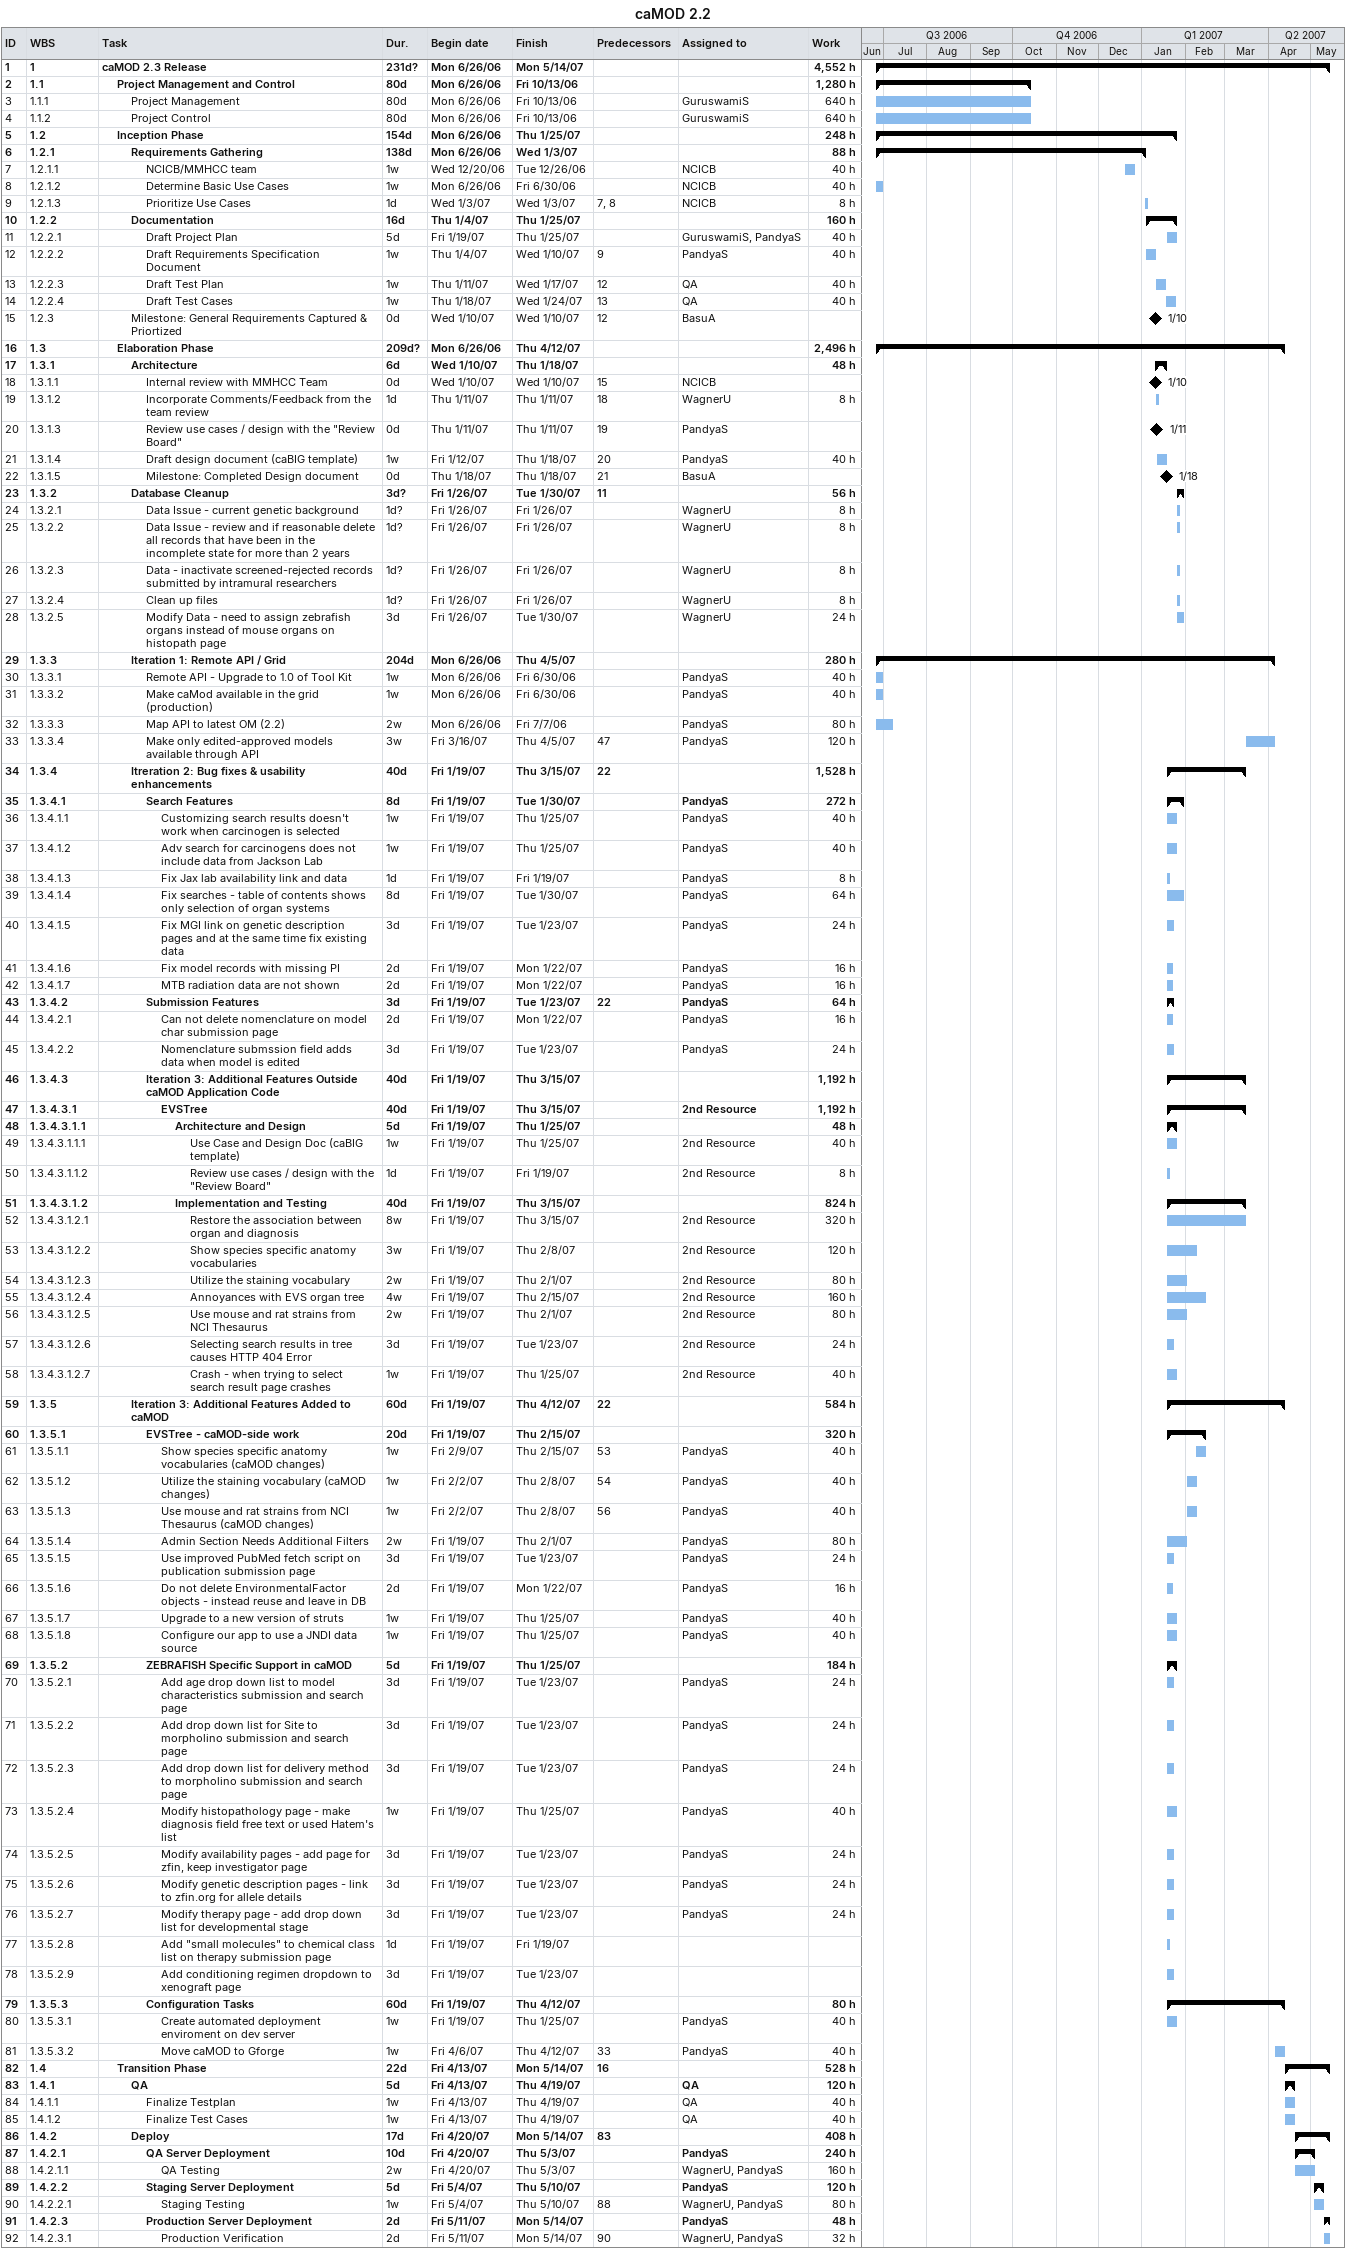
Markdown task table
caMOD 2.2

| ID | WBS | Task | Duration | Start | Finish | Predecessors | Resources | Work (h) |
|---|---|---|---|---|---|---|---|---|
| 1 | 1 | **caMOD 2.3 Release** | 231d? | 2006-06-26 | 2007-05-14 |  |  | 4552 |
| 2 | 1.1 | **Project Management and Control** | 80d | 2006-06-26 | 2006-10-13 |  |  | 1280 |
| 3 | 1.1.1 | Project Management | 80d | 2006-06-26 | 2006-10-13 |  | GuruswamiS | 640 |
| 4 | 1.1.2 | Project Control | 80d | 2006-06-26 | 2006-10-13 |  | GuruswamiS | 640 |
| 5 | 1.2 | **Inception Phase** | 154d | 2006-06-26 | 2007-01-25 |  |  | 248 |
| 6 | 1.2.1 | **Requirements Gathering** | 138d | 2006-06-26 | 2007-01-03 |  |  | 88 |
| 7 | 1.2.1.1 | NCICB/MMHCC team | 1w | 2006-12-20 | 2006-12-26 |  | NCICB | 40 |
| 8 | 1.2.1.2 | Determine Basic Use Cases | 1w | 2006-06-26 | 2006-06-30 |  | NCICB | 40 |
| 9 | 1.2.1.3 | Prioritize Use Cases | 1d | 2007-01-03 | 2007-01-03 | 7, 8 | NCICB | 8 |
| 10 | 1.2.2 | **Documentation** | 16d | 2007-01-04 | 2007-01-25 |  |  | 160 |
| 11 | 1.2.2.1 | Draft Project Plan | 5d | 2007-01-19 | 2007-01-25 |  | GuruswamiS, PandyaS | 40 |
| 12 | 1.2.2.2 | Draft Requirements Specification Document | 1w | 2007-01-04 | 2007-01-10 | 9 | PandyaS | 40 |
| 13 | 1.2.2.3 | Draft Test Plan | 1w | 2007-01-11 | 2007-01-17 | 12 | QA | 40 |
| 14 | 1.2.2.4 | Draft Test Cases | 1w | 2007-01-18 | 2007-01-24 | 13 | QA | 40 |
| 15 | 1.2.3 | Milestone: General Requirements Captured & Priortized | 0d | 2007-01-10 | 2007-01-10 | 12 | BasuA |  |
| 16 | 1.3 | **Elaboration Phase** | 209d? | 2006-06-26 | 2007-04-12 |  |  | 2496 |
| 17 | 1.3.1 | **Architecture** | 6d | 2007-01-10 | 2007-01-18 |  |  | 48 |
| 18 | 1.3.1.1 | Internal review with MMHCC Team | 0d | 2007-01-10 | 2007-01-10 | 15 | NCICB |  |
| 19 | 1.3.1.2 | Incorporate Comments/Feedback from the team review | 1d | 2007-01-11 | 2007-01-11 | 18 | WagnerU | 8 |
| 20 | 1.3.1.3 | Review use cases / design with the "Review Board" | 0d | 2007-01-11 | 2007-01-11 | 19 | PandyaS |  |
| 21 | 1.3.1.4 | Draft design document (caBIG template) | 1w | 2007-01-12 | 2007-01-18 | 20 | PandyaS | 40 |
| 22 | 1.3.1.5 | Milestone: Completed Design document | 0d | 2007-01-18 | 2007-01-18 | 21 | BasuA |  |
| 23 | 1.3.2 | **Database Cleanup** | 3d? | 2007-01-26 | 2007-01-30 | 11 |  | 56 |
| 24 | 1.3.2.1 | Data Issue - current genetic background | 1d? | 2007-01-26 | 2007-01-26 |  | WagnerU | 8 |
| 25 | 1.3.2.2 | Data Issue - review and if reasonable delete all records that have been in the incomplete state for more than 2 years | 1d? | 2007-01-26 | 2007-01-26 |  | WagnerU | 8 |
| 26 | 1.3.2.3 | Data - inactivate screened-rejected records submitted by intramural researchers | 1d? | 2007-01-26 | 2007-01-26 |  | WagnerU | 8 |
| 27 | 1.3.2.4 | Clean up files | 1d? | 2007-01-26 | 2007-01-26 |  | WagnerU | 8 |
| 28 | 1.3.2.5 | Modify Data - need to assign zebrafish organs instead of mouse organs on histopath page | 3d | 2007-01-26 | 2007-01-30 |  | WagnerU | 24 |
| 29 | 1.3.3 | **Iteration 1: Remote API / Grid** | 204d | 2006-06-26 | 2007-04-05 |  |  | 280 |
| 30 | 1.3.3.1 | Remote API - Upgrade to 1.0 of Tool Kit | 1w | 2006-06-26 | 2006-06-30 |  | PandyaS | 40 |
| 31 | 1.3.3.2 | Make caMod available in the grid (production) | 1w | 2006-06-26 | 2006-06-30 |  | PandyaS | 40 |
| 32 | 1.3.3.3 | Map API to latest OM (2.2) | 2w | 2006-06-26 | 2006-07-07 |  | PandyaS | 80 |
| 33 | 1.3.3.4 | Make only edited-approved models available through API | 3w | 2007-03-16 | 2007-04-05 | 47 | PandyaS | 120 |
| 34 | 1.3.4 | **Itreration 2: Bug fixes & usability enhancements** | 40d | 2007-01-19 | 2007-03-15 | 22 |  | 1528 |
| 35 | 1.3.4.1 | **Search Features** | 8d | 2007-01-19 | 2007-01-30 |  | PandyaS | 272 |
| 36 | 1.3.4.1.1 | Customizing search results doesn't work when carcinogen is selected | 1w | 2007-01-19 | 2007-01-25 |  | PandyaS | 40 |
| 37 | 1.3.4.1.2 | Adv search for carcinogens does not include data from Jackson Lab | 1w | 2007-01-19 | 2007-01-25 |  | PandyaS | 40 |
| 38 | 1.3.4.1.3 | Fix Jax lab availability link and data | 1d | 2007-01-19 | 2007-01-19 |  | PandyaS | 8 |
| 39 | 1.3.4.1.4 | Fix searches - table of contents shows only selection of organ systems | 8d | 2007-01-19 | 2007-01-30 |  | PandyaS | 64 |
| 40 | 1.3.4.1.5 | Fix MGI link on genetic description pages and at the same time fix existing data | 3d | 2007-01-19 | 2007-01-23 |  | PandyaS | 24 |
| 41 | 1.3.4.1.6 | Fix model records with missing PI | 2d | 2007-01-19 | 2007-01-22 |  | PandyaS | 16 |
| 42 | 1.3.4.1.7 | MTB radiation data are not shown | 2d | 2007-01-19 | 2007-01-22 |  | PandyaS | 16 |
| 43 | 1.3.4.2 | **Submission Features** | 3d | 2007-01-19 | 2007-01-23 | 22 | PandyaS | 64 |
| 44 | 1.3.4.2.1 | Can not delete nomenclature on model char submission page | 2d | 2007-01-19 | 2007-01-22 |  | PandyaS | 16 |
| 45 | 1.3.4.2.2 | Nomenclature submssion field adds data when model is edited | 3d | 2007-01-19 | 2007-01-23 |  | PandyaS | 24 |
| 46 | 1.3.4.3 | **Iteration 3: Additional Features Outside caMOD Application Code** | 40d | 2007-01-19 | 2007-03-15 |  |  | 1192 |
| 47 | 1.3.4.3.1 | **EVSTree** | 40d | 2007-01-19 | 2007-03-15 |  | 2nd Resource | 1192 |
| 48 | 1.3.4.3.1.1 | **Architecture and Design** | 5d | 2007-01-19 | 2007-01-25 |  |  | 48 |
| 49 | 1.3.4.3.1.1.1 | Use Case and Design Doc (caBIG template) | 1w | 2007-01-19 | 2007-01-25 |  | 2nd Resource | 40 |
| 50 | 1.3.4.3.1.1.2 | Review use cases / design with the "Review Board" | 1d | 2007-01-19 | 2007-01-19 |  | 2nd Resource | 8 |
| 51 | 1.3.4.3.1.2 | **Implementation and Testing** | 40d | 2007-01-19 | 2007-03-15 |  |  | 824 |
| 52 | 1.3.4.3.1.2.1 | Restore the association between organ and diagnosis | 8w | 2007-01-19 | 2007-03-15 |  | 2nd Resource | 320 |
| 53 | 1.3.4.3.1.2.2 | Show species specific anatomy vocabularies | 3w | 2007-01-19 | 2007-02-08 |  | 2nd Resource | 120 |
| 54 | 1.3.4.3.1.2.3 | Utilize the staining vocabulary | 2w | 2007-01-19 | 2007-02-01 |  | 2nd Resource | 80 |
| 55 | 1.3.4.3.1.2.4 | Annoyances with EVS organ tree | 4w | 2007-01-19 | 2007-02-15 |  | 2nd Resource | 160 |
| 56 | 1.3.4.3.1.2.5 | Use mouse and rat strains from NCI Thesaurus | 2w | 2007-01-19 | 2007-02-01 |  | 2nd Resource | 80 |
| 57 | 1.3.4.3.1.2.6 | Selecting search results in tree causes HTTP 404 Error | 3d | 2007-01-19 | 2007-01-23 |  | 2nd Resource | 24 |
| 58 | 1.3.4.3.1.2.7 | Crash - when trying to select search result page crashes | 1w | 2007-01-19 | 2007-01-25 |  | 2nd Resource | 40 |
| 59 | 1.3.5 | **Iteration 3: Additional Features Added to caMOD** | 60d | 2007-01-19 | 2007-04-12 | 22 |  | 584 |
| 60 | 1.3.5.1 | **EVSTree - caMOD-side work** | 20d | 2007-01-19 | 2007-02-15 |  |  | 320 |
| 61 | 1.3.5.1.1 | Show species specific anatomy vocabularies (caMOD changes) | 1w | 2007-02-09 | 2007-02-15 | 53 | PandyaS | 40 |
| 62 | 1.3.5.1.2 | Utilize the staining vocabulary (caMOD changes) | 1w | 2007-02-02 | 2007-02-08 | 54 | PandyaS | 40 |
| 63 | 1.3.5.1.3 | Use mouse and rat strains from NCI Thesaurus (caMOD changes) | 1w | 2007-02-02 | 2007-02-08 | 56 | PandyaS | 40 |
| 64 | 1.3.5.1.4 | Admin Section Needs Additional Filters | 2w | 2007-01-19 | 2007-02-01 |  | PandyaS | 80 |
| 65 | 1.3.5.1.5 | Use improved PubMed fetch script on publication submission page | 3d | 2007-01-19 | 2007-01-23 |  | PandyaS | 24 |
| 66 | 1.3.5.1.6 | Do not delete EnvironmentalFactor objects - instead reuse and leave in DB | 2d | 2007-01-19 | 2007-01-22 |  | PandyaS | 16 |
| 67 | 1.3.5.1.7 | Upgrade to a new version of struts | 1w | 2007-01-19 | 2007-01-25 |  | PandyaS | 40 |
| 68 | 1.3.5.1.8 | Configure our app to use a JNDI data source | 1w | 2007-01-19 | 2007-01-25 |  | PandyaS | 40 |
| 69 | 1.3.5.2 | **ZEBRAFISH Specific Support in caMOD** | 5d | 2007-01-19 | 2007-01-25 |  |  | 184 |
| 70 | 1.3.5.2.1 | Add age drop down list to model characteristics submission and search page | 3d | 2007-01-19 | 2007-01-23 |  | PandyaS | 24 |
| 71 | 1.3.5.2.2 | Add drop down list for Site to morpholino submission and search page | 3d | 2007-01-19 | 2007-01-23 |  | PandyaS | 24 |
| 72 | 1.3.5.2.3 | Add drop down list for delivery method to morpholino submission and search page | 3d | 2007-01-19 | 2007-01-23 |  | PandyaS | 24 |
| 73 | 1.3.5.2.4 | Modify histopathology page - make diagnosis field free text or used Hatem's list | 1w | 2007-01-19 | 2007-01-25 |  | PandyaS | 40 |
| 74 | 1.3.5.2.5 | Modify availability pages - add page for zfin, keep investigator page | 3d | 2007-01-19 | 2007-01-23 |  | PandyaS | 24 |
| 75 | 1.3.5.2.6 | Modify genetic description pages - link to zfin.org for allele details | 3d | 2007-01-19 | 2007-01-23 |  | PandyaS | 24 |
| 76 | 1.3.5.2.7 | Modify therapy page - add drop down list for developmental stage | 3d | 2007-01-19 | 2007-01-23 |  | PandyaS | 24 |
| 77 | 1.3.5.2.8 | Add "small molecules" to chemical class list on therapy submission page | 1d | 2007-01-19 | 2007-01-19 |  |  |  |
| 78 | 1.3.5.2.9 | Add conditioning regimen dropdown to xenograft page | 3d | 2007-01-19 | 2007-01-23 |  |  |  |
| 79 | 1.3.5.3 | **Configuration Tasks** | 60d | 2007-01-19 | 2007-04-12 |  |  | 80 |
| 80 | 1.3.5.3.1 | Create automated deployment enviroment on dev server | 1w | 2007-01-19 | 2007-01-25 |  | PandyaS | 40 |
| 81 | 1.3.5.3.2 | Move caMOD to Gforge | 1w | 2007-04-06 | 2007-04-12 | 33 | PandyaS | 40 |
| 82 | 1.4 | **Transition Phase** | 22d | 2007-04-13 | 2007-05-14 | 16 |  | 528 |
| 83 | 1.4.1 | **QA** | 5d | 2007-04-13 | 2007-04-19 |  | QA | 120 |
| 84 | 1.4.1.1 | Finalize Testplan | 1w | 2007-04-13 | 2007-04-19 |  | QA | 40 |
| 85 | 1.4.1.2 | Finalize Test Cases | 1w | 2007-04-13 | 2007-04-19 |  | QA | 40 |
| 86 | 1.4.2 | **Deploy** | 17d | 2007-04-20 | 2007-05-14 | 83 |  | 408 |
| 87 | 1.4.2.1 | **QA Server Deployment** | 10d | 2007-04-20 | 2007-05-03 |  | PandyaS | 240 |
| 88 | 1.4.2.1.1 | QA Testing | 2w | 2007-04-20 | 2007-05-03 |  | WagnerU, PandyaS | 160 |
| 89 | 1.4.2.2 | **Staging Server Deployment** | 5d | 2007-05-04 | 2007-05-10 |  | PandyaS | 120 |
| 90 | 1.4.2.2.1 | Staging Testing | 1w | 2007-05-04 | 2007-05-10 | 88 | WagnerU, PandyaS | 80 |
| 91 | 1.4.2.3 | **Production Server Deployment** | 2d | 2007-05-11 | 2007-05-14 |  | PandyaS | 48 |
| 92 | 1.4.2.3.1 | Production Verification | 2d | 2007-05-11 | 2007-05-14 | 90 | WagnerU, PandyaS | 32 |
